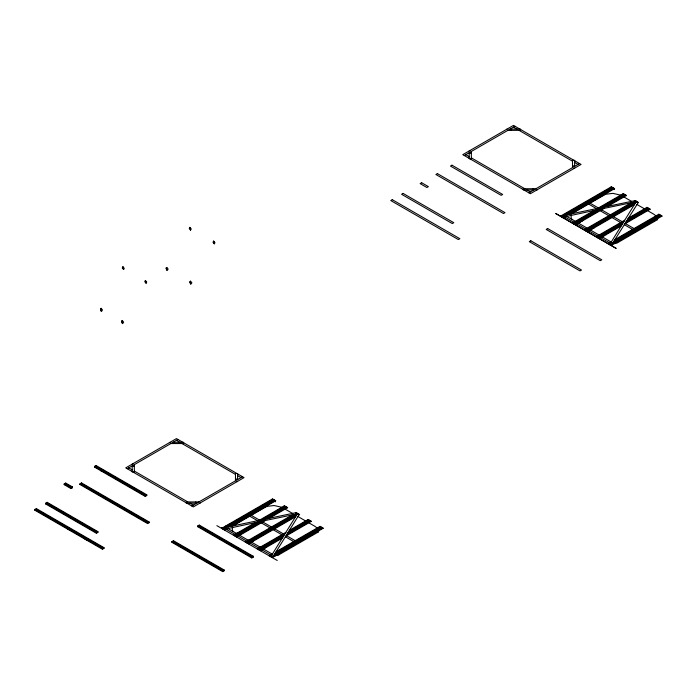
<?xml version="1.0" encoding="UTF-8"?>
<svg xmlns="http://www.w3.org/2000/svg" width="697" height="697" viewBox="0 0 697 697"><rect width="100%" height="100%" fill="white"/><g stroke="black" fill="none" stroke-linecap="round" stroke-linejoin="round"><path stroke-width="1.05" d="M122.899 266.768L122.263 267.97L123.622 269.495L124.266 268.301L122.899 266.768L123.622 269.495M145.412 280.49L144.732 281.649L146.074 283.209L146.753 282.05L145.412 280.49L146.074 283.209M189.898 227.388L189.218 228.546L190.56 230.106L191.239 228.947L189.898 227.388L190.56 230.106M213.639 241.092L212.96 242.251L214.301 243.811L214.981 242.652L213.639 241.092L214.301 243.811M609.213 244.359L610.145 243.819L635.864 202.235L637.128 201.564L636.483 201.198L585.463 230.646M636.884 202.452L638.408 202.304L612.053 244.22L610.058 243.802M613.508 241.876L653.22 218.954M231.883 526.122L275.829 500.751L275.184 500.376L229.879 526.54L231.996 525.311L231.36 524.946M298.987 514.795L299.571 514.456L298.926 514.09L298.046 514.595M611.138 245.466L662.15 216.018L661.505 215.643L655.128 219.328M464.28 155.536L514.978 126.262M528.866 192.825L579.564 163.551M64.211 483.927L65.718 483.065L72.479 486.968L72.479 487.708L70.972 488.571L64.211 484.668L64.211 483.927L70.972 487.83L72.479 486.968M94.557 466.398L96.064 465.535L146.762 494.8L146.762 495.541L145.255 496.412L94.557 467.138L94.557 466.398L145.255 495.672L146.762 494.8M64.211 484.668L65.718 483.805L72.479 487.708M94.557 467.138L96.064 466.276L146.762 495.541M34.85 509.481L36.357 508.61L103.949 547.633L103.949 548.382L102.45 549.245L34.85 510.221L34.85 509.481L102.45 548.504L103.949 547.633M45.688 503.225L47.196 502.354L97.885 531.619L97.885 532.369L96.386 533.231L45.688 503.966L45.688 503.225L96.386 532.491L97.885 531.619M79.989 483.788L81.488 482.916L149.088 521.948L149.088 522.689L147.59 523.56L79.989 484.528L79.989 483.788L147.59 522.811L149.088 521.948M34.85 510.221L36.357 509.35L103.949 548.382M45.688 503.966L47.196 503.095L97.885 532.369M79.989 484.528L81.488 483.666L149.088 522.689M560.44 216.201L611.452 186.744L612.097 187.118L561.076 216.567M561.721 216.941L562.949 216.236M562.366 217.307L599.193 209.379M566.713 214.807L613.377 187.859L612.741 187.484L564.709 215.216L564.091 214.833M127.255 468.732L177.953 439.458M563.01 217.682L565.189 216.418M568.708 214.388L614.022 188.225L614.667 188.599L570.712 213.97M563.646 218.056L567.192 216.009M588.599 204.055L574.328 212.297A10.621 6.134 0 0 0 572.629 213.578M590.106 203.193L603.968 195.186A10.629 6.142 0 0 1 606.373 194.149L612.977 193.365L620.644 195.151M50.994 519.544L52.502 518.673M52.502 520.406L54.009 519.535M572.307 223.057L594.192 210.416M597.721 208.386L623.327 193.6L623.972 193.966L599.716 207.967M572.951 223.423L596.196 210.006M573.596 223.798L598.2 209.588M601.72 207.558L624.608 194.341L625.253 194.716L603.724 207.14M574.241 224.164L600.204 209.178M579.338 221.96L577.883 222.796L577.247 222.43M574.877 224.539L602.199 208.76M605.728 206.73L625.897 195.082L626.533 195.456L607.732 206.312M575.522 224.904L604.203 208.342M584.182 229.905L631.212 202.757M634.601 200.797L635.838 200.823L634.941 201.346M584.827 230.28L633.207 202.339M67.897 529.302L69.404 528.431M586.107 231.021L635.812 202.322M586.752 231.387L635.089 203.48M69.404 530.164L70.902 529.293M587.397 231.761L634.375 204.639M596.057 236.762L624.695 220.226M628.215 218.196L647.069 207.305L647.713 207.68L627.5 219.346M596.693 237.128L623.972 221.385M597.338 237.503L623.257 222.535M626.777 220.505L648.349 208.046L648.994 208.42L626.063 221.663M597.982 237.877L622.543 223.693M598.618 238.243L621.82 224.852M625.348 222.813L649.639 208.786L650.275 209.161L624.625 223.972M599.263 238.618L621.105 226.002M84.799 539.051L86.297 538.189M86.297 539.922L87.805 539.051M607.923 243.619L611.426 241.589M614.946 239.559L658.944 214.162L659.58 214.537L653.211 218.213M608.568 243.985L610.703 242.748M614.231 240.718L652.575 218.579M653.847 218.588L660.225 214.903L660.869 215.277L654.483 218.963M609.849 244.725L611.086 244.011M612.794 243.026L653.856 219.32M614.954 242.521L617.254 241.188L616.618 240.822M610.494 245.1L654.5 219.694M657.376 219.712L616.758 243.166A12.799 7.388 0 0 1 615.207 243.122M191.849 506.022L242.547 476.748M197.739 525.956L199.246 525.094L253.325 556.311L253.325 557.051L251.817 557.922L197.739 526.697L197.739 525.956L251.817 557.182L253.325 556.311M171.959 541.595L173.457 540.724L224.155 569.998L224.155 570.738L222.657 571.601L171.959 542.336L171.959 541.595L222.657 570.86L224.155 569.998M197.739 526.697L199.246 525.834L253.325 557.051M171.959 542.336L173.457 541.464L224.155 570.738M221.602 528.352L272.614 498.895L273.259 499.27L222.247 528.718M222.883 529.093L224.112 528.387M223.528 529.459L260.364 521.53M227.875 526.949L274.548 500.01L273.904 499.636L225.872 527.368L225.253 526.984M224.173 529.833L226.351 528.57M224.817 530.199L228.355 528.16M249.77 516.207L235.49 524.449A10.621 6.134 0 0 0 233.8 525.73M251.268 515.336L265.13 507.338A10.629 6.142 0 0 1 267.543 506.292L274.139 505.517L281.806 507.294M236.144 533.275L236.597 533.397M233.478 535.2L255.363 522.567M258.883 520.537L284.489 505.752L285.134 506.118L260.887 520.119M234.114 535.575L257.359 522.158M234.758 535.949L259.362 521.739M262.882 519.709L285.779 506.492L286.415 506.858L264.886 519.291M235.403 536.315L261.366 521.321M236.048 536.69L263.37 520.912M266.89 518.882L287.059 507.233L287.704 507.608L268.894 518.463M236.684 537.056L265.374 520.493M248.019 540.131L248.463 540.253M245.344 542.057L292.374 514.909M224.469 528.962L223.754 527.803L296.364 512.609L297 512.975L296.112 513.489M245.989 542.432L294.378 514.491M246.633 542.797L297.645 513.349L298.29 513.715L297.096 514.403M247.269 543.172L296.974 514.473M247.914 543.538L296.26 515.632M248.559 543.913L295.537 516.791M295.171 517.383L294.735 517.252M259.894 546.979L260.338 547.11M257.219 548.914L285.857 532.377M289.377 530.347L308.231 519.457L308.876 519.831L288.663 531.497M257.864 549.28L285.143 533.536M258.5 549.654L284.42 534.686M287.948 532.656L309.52 520.197L310.156 520.572L287.225 533.815M259.145 550.02L283.705 535.845M259.789 550.395L282.991 537.004M286.511 534.965L310.801 520.938L311.446 521.312L285.787 536.124M260.425 550.769L282.268 538.154M271.76 553.836L272.213 553.958M269.094 555.762L272.588 553.74M276.108 551.71L320.106 526.313L320.751 526.679L314.373 530.365M269.73 556.136L271.874 554.899M275.393 552.869L313.737 530.731M270.375 556.511L271.307 555.971M274.679 554.028L314.382 531.105M315.018 530.739L321.387 527.054L322.031 527.429L315.645 531.114M271.02 556.877L272.248 556.162M273.956 555.178L315.027 531.471M271.656 557.251L315.663 531.846M316.29 531.48L322.676 527.795L323.312 528.169L272.3 557.617M318.546 531.863L277.92 555.317A12.799 7.388 0 0 1 276.369 555.274M599.359 209.353L635.298 201.912L634.584 200.753L562.592 215.652L563.307 216.811M260.521 521.495L296.46 514.064L295.746 512.905M507.024 129.119L506.388 129.485M510.03 129.119L520.554 129.119L520.554 130.348L507.904 130.348M469.856 150.578L469.22 150.944M469.22 153.235L471.346 153.235M572.498 165.851L574.624 165.851M573.988 168.508L574.624 168.143M535.941 188.739L523.29 188.739L523.29 189.967L533.815 189.967M536.821 189.967L537.457 189.601M169.998 442.316L169.371 442.682M173.013 442.316L183.538 442.316L183.538 443.545L170.887 443.545M132.839 463.775L132.203 464.141M132.203 466.432L134.329 466.432M101.64 471.233L103.139 471.233L103.139 470.353M235.473 479.048L237.599 479.048M236.963 481.705L237.599 481.339M198.915 501.936L186.265 501.936L186.265 503.164L196.789 503.164M199.795 503.164L200.431 502.798M635.864 202.235L637.868 202.653M610.136 242.207L612.14 242.626M241.075 534.521L241.206 534.442M252.95 541.377L253.081 541.299M264.816 548.234L264.956 548.156M614.257 189.523L613.665 189.175M614.127 189.601L613.526 189.253M274.696 501.404L275.289 501.753M222.421 527.873L221.986 527.62M519.918 129.119L513.471 125.399L462.773 154.664L469.22 158.385M520.554 129.485L573.988 160.336M574.624 160.702L581.071 164.422L530.373 193.696L523.926 189.967M513.471 127.133L516.913 129.119M519.038 130.348L572.498 161.207M574.624 162.436L578.066 164.422M611.138 186.927L614.345 188.782M623.005 193.783L626.22 195.639M634.88 200.64L638.095 202.487M646.755 207.488L649.961 209.344M658.621 214.345L661.836 216.201M610.276 188.164L610.921 188.538M611.557 188.913L612.201 189.279M622.142 195.021L622.787 195.395M623.432 195.761L624.076 196.136M645.892 208.734L646.528 209.1M647.173 209.475L647.818 209.841M657.759 215.582L658.404 215.957M659.048 216.323L659.684 216.697M609.797 188.443L610.433 188.817M611.077 189.192L611.722 189.558M621.663 195.299L622.308 195.674M622.952 196.04L623.588 196.415M633.686 202.243L634.174 202.522M634.819 202.897L635.289 203.167M645.405 209.013L646.049 209.379M646.694 209.753L647.33 210.119M657.28 215.861L657.924 216.236M658.56 216.601L659.205 216.976M623.928 196.955L631.578 201.372M636.788 204.387L644.464 208.812M647.67 210.668L653.106 213.805A15.16 8.756 0 0 1 655.842 215.948M633.704 205.023L633.564 205.101M657.637 218.997L657.306 218.814A12.79 7.379 0 0 1 657.428 219.686M605.013 191.205L605.658 191.579M606.294 191.945L606.939 192.32M616.889 198.061L617.525 198.427M618.169 198.802L618.814 199.176M628.755 204.918L629.4 205.284M630.044 205.659L630.68 206.024M640.63 211.766L641.266 212.141M641.911 212.507L642.556 212.881M652.497 218.623L653.141 218.989M653.786 219.363L654.422 219.738M603.951 191.823L604.595 192.189M605.231 192.564L605.876 192.93M615.817 198.671L616.462 199.046M617.106 199.412L617.751 199.786M627.692 205.528L628.337 205.903M628.973 206.268L629.618 206.643M639.567 212.385L640.203 212.751M640.848 213.125L641.493 213.491M651.434 219.233L652.078 219.607M652.723 219.982L653.359 220.348M587.179 201.503L587.824 201.869M588.468 202.243L589.104 202.609M589.749 202.984L598.409 207.985M600.405 209.135L600.98 209.466M601.624 209.841L610.284 214.842M610.929 215.207L611.565 215.582M612.21 215.948L612.855 216.323M613.491 216.689L622.151 221.69M622.796 222.064L623.353 222.387M625.366 223.545L634.026 228.546M634.671 228.921L635.307 229.287M635.952 229.662L636.596 230.027M585.68 202.365L586.316 202.74M586.961 203.115L587.606 203.48M588.242 203.855L596.527 208.63M598.836 209.963L599.472 210.337M600.117 210.703L608.777 215.704M609.422 216.079L610.067 216.445M610.703 216.819L611.347 217.194M611.992 217.56L620.652 222.561M621.288 222.935L621.933 223.301M624.224 224.626L632.519 229.418M633.164 229.783L633.808 230.158M634.453 230.524L635.089 230.899M568.909 212.054L569.554 212.419M570.198 212.794L570.834 213.16L569.771 213.779L569.127 213.404M580.784 218.902L581.42 219.276M582.065 219.642L582.709 220.017M592.65 225.758L593.295 226.124M593.94 226.499L594.576 226.873M604.526 232.615L605.162 232.981M605.806 233.356L606.451 233.722M616.401 239.463L617.037 239.838M617.681 240.204L618.317 240.578M582.352 220.966L582.213 221.045M594.219 227.823L594.088 227.902M606.094 234.671L605.954 234.75M567.846 212.663L568.491 213.029M579.712 219.52L580.357 219.886M581.002 220.261L581.646 220.627M591.587 226.368L592.232 226.743M592.868 227.109L593.513 227.483M603.463 233.225L604.099 233.6M604.743 233.965L605.388 234.34M615.329 240.082L615.974 240.448M465.779 154.664L469.22 156.651M471.346 157.879L524.806 188.739M526.932 189.967L530.373 191.954M616.862 242.164L617.673 242.634M580.043 222.299L579.913 222.369M591.919 229.147L591.779 229.226M603.785 236.004L603.654 236.083M469.856 158.759L523.29 189.601M614.257 243.662L614.127 243.741M566.661 216.314L575.321 221.315M575.957 221.69L576.602 222.055M578.527 223.171L587.188 228.172M587.832 228.538L588.477 228.912M589.113 229.287L589.758 229.653M590.403 230.027L599.063 235.028M599.708 235.394L600.344 235.769M600.988 236.135L601.633 236.51M602.269 236.875L610.929 241.876M612.863 242.992L613.499 243.366M565.154 217.185L573.814 222.186M574.459 222.552L575.095 222.927M575.739 223.301L576.384 223.667M577.029 224.042L585.689 229.043M586.325 229.409L586.97 229.783M587.615 230.149L588.251 230.524M588.895 230.89L597.556 235.891M598.2 236.266L598.845 236.632M599.481 237.006L600.126 237.372M600.77 237.747L609.431 242.748M560.824 215.469L561.259 215.73M561.12 215.8L560.684 215.547M182.902 442.316L176.454 438.596L125.756 467.861L132.203 471.581M183.538 442.682L236.963 473.533M237.599 473.899L244.046 477.619L193.348 506.893L186.901 503.164M176.454 440.33L179.887 442.316M182.022 443.545L235.473 474.404M237.599 475.633L241.04 477.619M272.3 499.078L275.515 500.934M284.176 505.935L287.382 507.791M296.042 512.792L299.257 514.639M307.917 519.64L311.123 521.495M319.784 526.496L322.999 528.352M275.428 501.674L274.827 501.326M271.438 500.315L272.083 500.69M272.727 501.056L273.363 501.431M283.313 507.172L283.949 507.547M284.594 507.913L285.239 508.287M307.055 520.877L307.699 521.251M308.335 521.626L308.98 521.992M318.93 527.734L319.566 528.108M320.211 528.474L320.855 528.849M270.959 500.594L271.603 500.969M272.239 501.335L272.884 501.709M282.825 507.451L283.47 507.825M284.115 508.191L284.759 508.566M294.857 514.395L295.345 514.674M295.981 515.048L296.452 515.318M306.575 521.156L307.211 521.53M307.856 521.905L308.501 522.271M318.442 528.012L319.087 528.387M319.731 528.753L320.367 529.128M285.099 509.106L292.749 513.523M297.959 516.529L305.626 520.964M308.841 522.82L314.277 525.956A15.16 8.756 0 0 1 317.004 528.099M266.176 503.356L266.82 503.731M267.465 504.097L268.101 504.471M278.051 510.213L278.695 510.579M279.331 510.953L279.976 511.319M289.917 517.061L290.562 517.435M291.207 517.81L291.851 518.176M301.792 523.917L302.437 524.292M303.073 524.658L303.718 525.033M313.667 530.774L314.303 531.14M314.948 531.515L315.593 531.881M265.113 503.975L265.757 504.34M266.402 504.715L267.038 505.081M276.988 510.823L277.624 511.197M278.269 511.563L278.913 511.938M288.854 517.679L289.499 518.045M290.144 518.42L290.78 518.795M300.729 524.536L301.374 524.902M302.01 525.277L302.655 525.643M312.604 531.384L313.241 531.759M313.885 532.125L314.53 532.499M248.35 513.654L248.986 514.02M249.631 514.395L250.275 514.761M250.911 515.135L259.572 520.136M261.567 521.286L262.142 521.617M262.786 521.992L271.447 526.984M272.091 527.359L272.736 527.734M273.372 528.099L274.017 528.474M274.662 528.84L283.322 533.841M283.958 534.216L284.515 534.538M286.528 535.697L295.188 540.698M295.833 541.064L296.478 541.438M297.114 541.813L297.758 542.179M246.843 514.517L247.487 514.891M248.123 515.257L248.768 515.632M249.413 516.007L257.69 520.781M259.998 522.114L260.643 522.489M261.279 522.855L269.939 527.856M270.584 528.23L271.229 528.596M271.874 528.971L272.51 529.337M273.154 529.711L281.815 534.712M282.459 535.078L283.095 535.453M285.387 536.777L293.69 541.569M294.326 541.935L294.97 542.31M295.615 542.675L296.26 543.05M230.071 524.196L230.716 524.571M241.946 531.053L242.582 531.428M243.227 531.794L243.872 532.168M253.821 537.91L254.457 538.276M255.102 538.65L255.747 539.016M265.688 544.766L266.332 545.132M266.977 545.507L267.613 545.873M277.563 551.615L278.199 551.989M278.844 552.355L279.488 552.73M228.433 524.405L228.294 524.484M229.008 524.815L229.653 525.181M230.298 525.555L230.934 525.921M240.883 531.663L241.519 532.038M242.164 532.412L242.809 532.778M252.75 538.52L253.394 538.894M254.039 539.26L254.675 539.635M264.625 545.376L265.269 545.742M265.905 546.117L266.55 546.492M276.5 552.233L277.136 552.599M277.781 552.974L278.425 553.34M128.762 467.861L132.203 469.848M134.329 471.076L187.781 501.936M189.906 503.164L193.348 505.151M278.025 554.315L278.844 554.786M226.124 525.738L225.994 525.817M132.839 471.956L186.265 502.798M237.999 532.586L237.86 532.665M224.722 526.549L224.591 526.627M275.42 555.814L275.289 555.892M227.823 528.465L236.483 533.466M237.128 533.841L237.764 534.207M238.409 534.582L239.054 534.947M239.69 535.322L248.359 540.323M248.995 540.689L249.639 541.064M250.284 541.43L250.92 541.804M251.565 542.179L260.225 547.171M260.87 547.546L261.514 547.92M262.15 548.286L262.795 548.661M263.44 549.027L272.1 554.028M274.026 555.143L274.67 555.509M226.316 529.337L234.976 534.338M235.621 534.704L236.266 535.078M236.902 535.444L237.546 535.819M238.191 536.193L246.851 541.186M247.496 541.56L248.132 541.935M248.777 542.301L249.421 542.675M250.057 543.041L258.726 548.042M259.362 548.417L260.007 548.783M260.652 549.158L261.288 549.524M261.933 549.898L270.593 554.899M221.846 527.699L222.291 527.951M216.863 525.643L277.24 560.466M100.455 308.71L101.17 311.437M189.889 281.544L190.551 284.254M166.147 267.831L166.81 270.549M121.653 320.934L122.315 323.652M574.624 166.409L574.624 160.336L572.498 160.336L572.498 167.637M532.848 188.739L532.848 189.967M510.997 129.119L510.997 130.348M471.346 151.449L471.346 158.759L469.22 158.759L469.22 152.678M251.817 557.182L251.817 557.922M237.599 479.606L237.599 473.533L235.473 473.533L235.473 480.834M222.657 570.86L222.657 571.601M199.246 525.094L199.246 525.834M195.822 501.936L195.822 503.164M173.971 442.316L173.971 443.545M173.457 540.724L173.457 541.464M147.59 522.811L147.59 523.56M145.255 495.672L145.255 496.412M134.329 464.646L134.329 471.956L132.203 471.956L132.203 465.875M102.45 548.504L102.45 549.245M101.013 469.125L101.013 470.867M96.386 532.491L96.386 533.231M96.064 465.535L96.064 466.276M81.488 482.916L81.488 483.666M70.972 487.83L70.972 488.571M65.718 483.065L65.718 483.805M47.196 502.354L47.196 503.095M36.357 508.61L36.357 509.35M232.99 531.428A12.755 7.362 0 0 1 232.667 527.254M318.52 530.992A12.79 7.379 0 0 1 318.59 531.837M571.828 219.276A12.755 7.362 0 0 1 571.505 215.103M101.1 308.335L100.455 309.538L101.814 311.062L102.459 309.86L101.1 308.335M122.297 320.568L121.618 321.726L122.96 323.286L123.639 322.127L122.297 320.568M166.792 267.465L166.113 268.624L167.454 270.183L168.134 269.025L166.792 267.465M190.534 281.17L189.854 282.329L191.196 283.888L191.875 282.729L190.534 281.17M297.027 514.386L271.22 555.953L273.224 556.363L299.03 514.804L297.027 514.386M392.263 199.682L390.756 200.544L458.356 239.576L459.863 238.705L392.263 199.682M403.101 193.426L401.594 194.289L452.292 223.563L453.799 222.691L403.101 193.426M421.624 182.727L420.125 183.599L426.878 187.502L428.385 186.63L421.624 182.727M437.402 173.623L435.895 174.485L503.495 213.517L504.994 212.646L437.402 173.623M451.97 165.198L450.471 166.069L501.169 195.334L502.668 194.472L451.97 165.198M547.694 228.581L546.195 229.452L600.274 260.669L601.772 259.807L547.694 228.581M530.8 240.77L529.302 241.641L580 270.906L581.498 270.044L530.8 240.77M616.07 248.315L555.701 213.491L616.043 248.332"/></g></svg>
